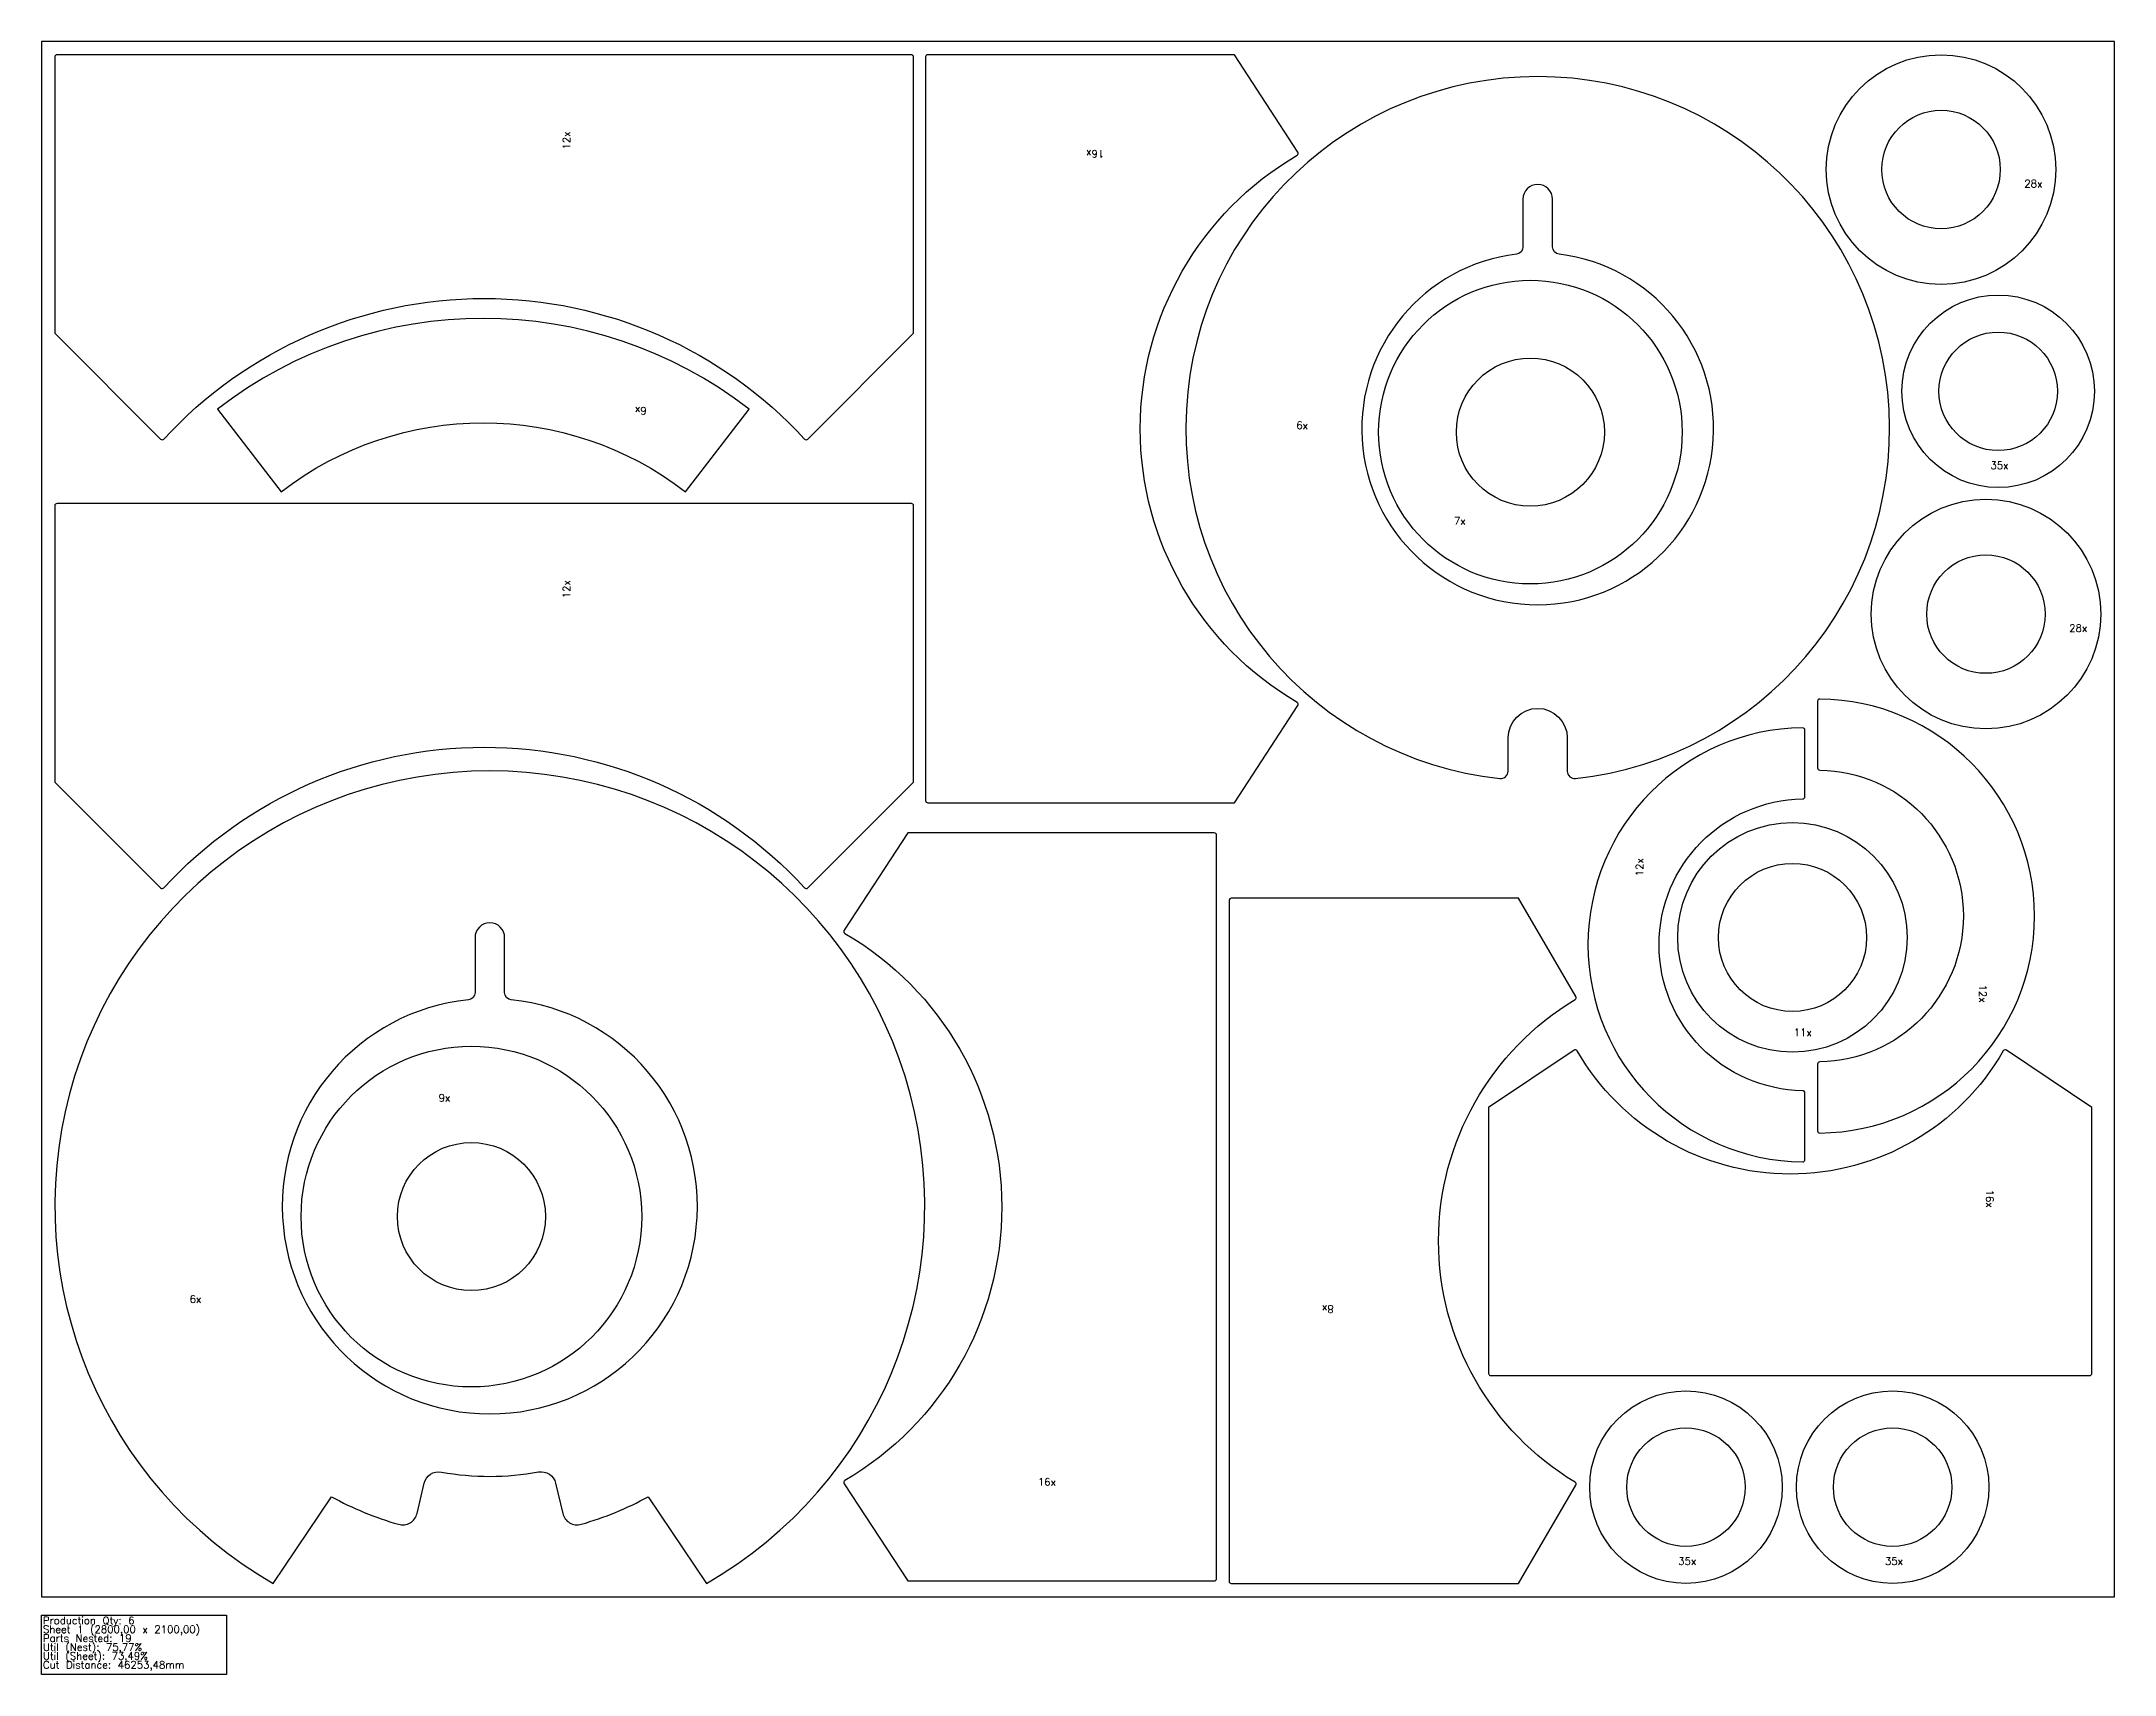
# Model space of a CAD drawing. Header units: millimetres. Extents: x 0 to 5740, y -8658 to -1197.
# Drawn here: x 0 to 2800, y -6088 to -3883 of the extents above; entities that cross this region are included whole.
import ezdxf

# ---------------------------------------------------------------- set-up
doc = ezdxf.new("R2010")
doc.units = ezdxf.units.MM
for name, color, linetype in [('13401528 pos.38', 7, 'Continuous'), ('13672575', 7, 'Continuous'), ('13828401', 7, 'Continuous'), ('13940817', 7, 'Continuous'), ('Des.12286722', 7, 'Continuous'), ('sheet', 24, 'Continuous'), ('Stats', 7, 'Continuous'), ('Texto', 7, 'Continuous')]:
    doc.layers.add(name, color=color, linetype=linetype)
doc.styles.get("Standard").update_dxf_attribs({"font": 'txt.shx'})

msp = doc.modelspace()

# ---------------------------------------------------------------- linework, layer by layer
at = {"color": 7}
for centre, radius in [((2565.7, -4056.1), 155), ((2565.7, -4056.1), 80), ((2011, -4410.6), 205), ((2642.9, -4355.5), 130), ((2642.9, -4355.5), 80), ((2011, -4410.6), 100), ((2626.3, -4656.3), 155), ((2626.3, -4656.3), 80), ((2365, -5092.9), 155), ((2365, -5092.9), 100), ((580.7, -5469.8), 230), ((580.7, -5469.8), 100), ((2221.1, -5835.1), 130), ((2500.3, -5835.1), 130), ((2221.1, -5835.1), 80), ((2500.3, -5835.1), 80)]:
    msp.add_circle(centre, radius, dxfattribs=at)
at = {"layer": '13401528 pos.38', "color": 7}
msp.add_lwpolyline([(2072.6, -5172.7), (1995, -5040.1), (1607, -5040.1, 0.414214), (1604, -5043.1), (1604, -5962.1, 0.414214), (1607, -5965.1), (1995, -5965.1), (2072.6, -5832.6, 0.411031), (2071.5, -5828.5, -0.566246), (2071.5, -5176.8, 0.411031)], format="xyb", close=True, dxfattribs=at)
at = {"layer": '13672575', "color": 7}
for points in [[(2060.9, -4868.4, 0.446132), (2072, -4878.3, 18.54608), (1969.8, -4878.3, 0.446132), (1980.9, -4868.4), (1980.9, -4823.6, -1), (2060.9, -4823.6)], [(2040.9, -4096.1, 1), (2000.9, -4096.1), (2000.9, -4160.4, -0.379055), (1992.1, -4170.3, 16.43917), (2049.7, -4170.3, -0.379055), (2040.9, -4160.4)], [(2070, -5245.1), (1954.5, -5322.5), (1954.5, -5681.5, 0.414214), (1957.5, -5684.5), (2766.5, -5684.5, 0.414214), (2769.5, -5681.5), (2769.5, -5322.5), (2654, -5245.1, 0.434137), (2649.7, -5246.1, -0.578139), (2074.3, -5246.1, 0.434137)]]:
    msp.add_lwpolyline(points, format="xyb", close=True, dxfattribs=at)
at = {"layer": '13828401', "color": 7}
for points in [[(1035, -4420.1), (1178, -4277.1), (1178, -3904.1, 0.414214), (1175, -3901.1), (21, -3901.1, 0.414214), (18, -3904.1), (18, -4277.1), (161, -4420.1, 0.42645), (165.3, -4420, -0.438796), (1030.7, -4420, 0.42645)], [(1035, -5026), (1178, -4883.1), (1178, -4510.1, 0.414214), (1175, -4507.1), (21, -4507.1, 0.414214), (18, -4510.1), (18, -4883.1), (161, -5026, 0.42645), (165.3, -5025.9, -0.438796), (1030.7, -5025.9, 0.42645)]]:
    msp.add_lwpolyline(points, format="xyb", close=True, dxfattribs=at)
at = {"layer": '13940817', "color": 7}
for points in [[(1611.2, -3901.1), (1197.2, -3901.1, 0.414214), (1194.2, -3904.1), (1194.2, -4908.1, 0.414214), (1197.2, -4911.1), (1611.2, -4911.1), (1697, -4779.8, 0.428811), (1696, -4775.6, -0.573509), (1696, -4036.7, 0.428811), (1697, -4032.5)], [(955.8, -4379.4, 0.340709), (237.8, -4379.4), (323.9, -4491.1, -0.340709), (869.7, -4491.1)], [(671.4, -5814.6, -0.40074), (694.5, -5829.8), (704, -5870.6, 0.42954), (729, -5885.3, 0.05496), (819.6, -5848.1), (898.1, -5965.1, 3.75046), (313.1, -5965.1), (391.6, -5848.1, 0.05502), (482.4, -5885.3, 0.428005), (507.3, -5870.7), (517, -5829.8, -0.399072), (540.1, -5814.7, 0.09072)], [(1170.1, -5961.8), (1584.1, -5961.8, 0.414214), (1587.1, -5958.8), (1587.1, -4954.8, 0.414214), (1584.1, -4951.8), (1170.1, -4951.8), (1084.2, -5083.2, 0.428811), (1085.2, -5087.4, -0.573509), (1085.2, -5826.2, 0.428811), (1084.2, -5830.5)], [(576.6, -5177.1, 19.28147), (634.6, -5177.1, -0.384176), (625.6, -5167.2), (625.6, -5093.1, 0.414214), (605.6, -5073.1), (605.6, -5073.1, 0.414214), (585.6, -5093.1), (585.6, -5167.2, -0.384176)]]:
    msp.add_lwpolyline(points, format="xyb", close=True, dxfattribs=at)
at = {"layer": 'Des.12286722', "color": 7}
for points in [[(2398.8, -4864, 0.409827), (2401.8, -4867, -0.985111), (2401.8, -5260.9, 0.409827), (2398.8, -5263.9), (2398.8, -5354, 0.417247), (2401.9, -5357, 0.989708), (2401.9, -4771, 0.417247), (2398.8, -4774)], [(2381.8, -5302.8, 0.409827), (2378.8, -5299.8, -0.985111), (2378.8, -4905.9, 0.409827), (2381.8, -4902.9), (2381.8, -4812.9, 0.417247), (2378.8, -4809.9, 0.989708), (2378.8, -5395.9, 0.417247), (2381.8, -5392.9)]]:
    msp.add_lwpolyline(points, format="xyb", close=True, dxfattribs=at)
at = {"layer": 'sheet', "color": 7}
msp.add_lwpolyline([(0, -5983.1), (2800, -5983.1), (2800, -3883.1), (0, -3883.1)], close=True, dxfattribs=at)
at = {"layer": 'Stats', "color": 151}
msp.add_lwpolyline([(0, -6008.1), (250, -6008.1), (250, -6088.1), (0, -6088.1), (0, -6008.1)], close=True, dxfattribs=at)

# ---------------------------------------------------------------- texts
at = {"layer": 'Stats', "color": 60}
for s, p in [('Production Qty: 6', (2, -6020.1)), ('Sheet 1 (2800,00 x 2100,00)', (2, -6032.1)), ('Parts Nested: 19', (2, -6044.1)), ('Util (Nest): 75,77%', (2, -6056.1)), ('Cut Distance: 46253,48mm', (2, -6080.1)), ('Util (Sheet): 73,49%', (2, -6068.1))]:
    msp.add_text(s, height=10, dxfattribs=at).set_placement(p)
at = {"layer": 'Texto', "color": 3, "char_height": 10, "width": 86.148, "attachment_point": 1}
for s, insert, rotation in [('{\\C1;12x}', (704.1, -4029), 90), ('{\\C1;16x}', (1435.4, -4039.8), 180), ('{\\C1;6x}', (817.5, -4386.7), 180), ('{\\C1;12x}', (704.1, -4634.9), 90), ('{\\C1;12x}', (2153.5, -5010.3), 90), ('{\\C1;12x}', (2627.1, -5156.5), 270), ('{\\C1;16x}', (2636.5, -5433.4), 270), ('{\\C1;8x}', (1745.4, -5599.7), 180)]:
    msp.add_mtext(s, dxfattribs=dict(at, insert=insert, rotation=rotation))
for s, insert in [('{\\C1;28x}', (2678.2, -4070.1)), ('{\\C1;6x}', (1694.9, -4396.4)), ('{\\C1;35x}', (2632.4, -4450.5)), ('{\\C1;7x}', (1907.8, -4525.5)), ('{\\C1;28x}', (2738.8, -4670.3)), ('{\\C1;11x}', (2366.8, -5216)), ('{\\C1;9x}', (536.5, -5304.5)), ('{\\C1;6x}', (200.1, -5576.2)), ('{\\C1;16x}', (1345.8, -5823.1)), ('{\\C1;35x}', (2210.7, -5930.1)), ('{\\C1;35x}', (2489.9, -5930.1))]:
    msp.add_mtext(s, dxfattribs=dict(at, insert=insert))

doc.saveas('drawing.dxf')
